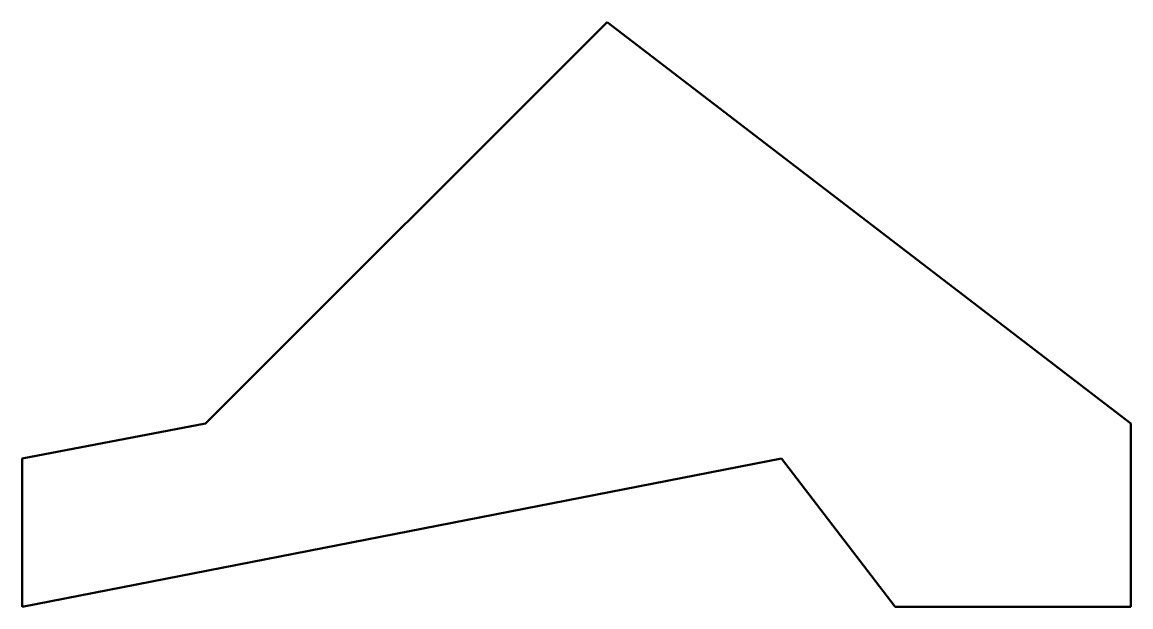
# Model space of a CAD drawing. Header units: millimetres. Extents: x 13 to 140, y 13 to 80.
import ezdxf

# ---------------------------------------------------------------- set-up
doc = ezdxf.new("R2010")
doc.units = ezdxf.units.MM
doc.layers.add('Kontur', color=170, linetype='Continuous', lineweight=50)

msp = doc.modelspace()

# ---------------------------------------------------------------- linework, layer by layer
at = {"layer": 'Kontur'}
for p, q in [((80, 80), (34, 34)), ((140, 34), (80, 80)), ((34, 34), (13, 30)), ((140, 13), (140, 34)), ((13, 13), (100, 30)), ((13, 30), (13, 13)), ((100, 30), (113, 13)), ((113, 13), (140, 13))]:
    msp.add_line(p, q, dxfattribs=at)

doc.saveas('drawing.dxf')
